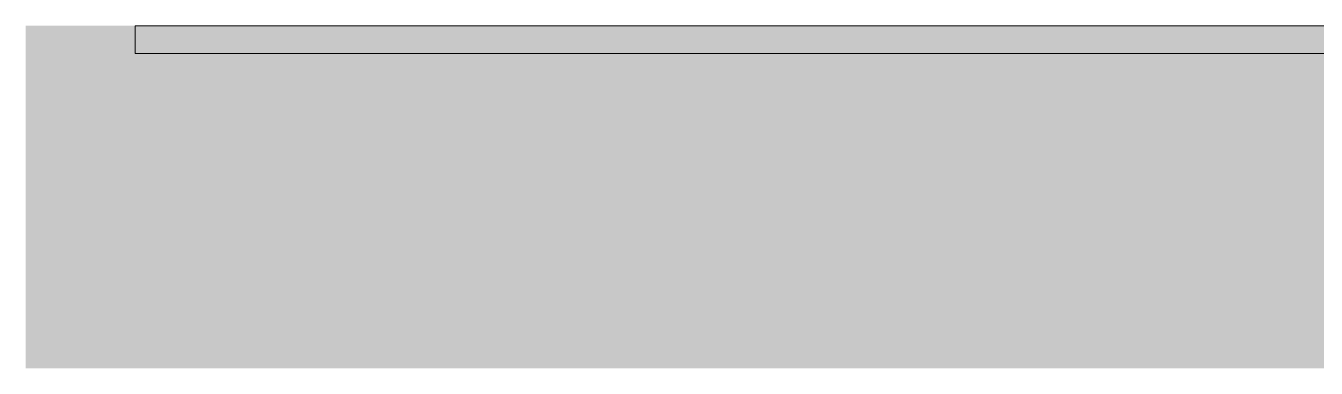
# Model space of a CAD drawing. Header units: millimetres. Extents: x 365175 to 2667127, y -330297 to -162108.
# Drawn here: x 1804994 to 1816669, y -322711 to -319611 of the extents above; entities that cross this region are included whole.
import ezdxf

# ---------------------------------------------------------------- set-up
doc = ezdxf.new("R2010")
doc.units = ezdxf.units.MM
doc.header["$MEASUREMENT"] = 0
doc.linetypes.add('Wipeout_Contour', pattern=[1000, 0, -1000])

# ---------------------------------------------------------------- blocks, each defined once
blk = doc.blocks.new('Élément de coupe_498_6', base_point=(1445436, -319511))
at = {"color": 254, "linetype": 'Wipeout_Contour', "lineweight": 0, "ltscale": 7587371.777575616}
blk.add_wipeout([(1805984, -319861), (1933356, -319861), (1933356, -319611), (1805984, -319611)], dxfattribs=at)
at = {"linetype": 'Continuous', "lineweight": 5, "true_color": 0x00e7c4}
h = blk.add_hatch(dxfattribs=at)
h.set_pattern_fill('Plâtre_0006', color=120, style=0, pattern_type=2)
h.set_pattern_definition([(0, (1445436.05, -319510.98), (0, 86.60254), [0, -50]), (0, (1445461.05, -319467.68), (0, 86.60254), [0, -50])])
h.paths.add_polyline_path([(1805984, -319861), (1933356, -319861), (1933356, -319611), (1805984, -319611)])
at = {"color": 7, "linetype": 'Continuous', "lineweight": 5}
for p, q in [((1805984, -319611), (1805984, -319861)), ((1933356, -319611), (1805984, -319611)), ((1933356, -319861), (1805984, -319861))]:
    blk.add_line(p, q, dxfattribs=at)

msp = doc.modelspace()

# ---------------------------------------------------------------- block references
at = {"lineweight": 0}
msp.add_blockref('Élément de coupe_498_6', (1445436.05, -319510.981), dxfattribs=at)

# ---------------------------------------------------------------- next in the draw order: hatches: boundary and pattern name
at = {"linetype": 'Continuous', "lineweight": 5}
for color, points in [(255, [(1804994.38, -319610.981), (1934827.773, -319610.981), (1934827.773, -322710.981), (1804994.38, -322710.981)]), (7, [(1804994.38, -319610.981), (1933356.391, -319610.981), (1933356.391, -319810.981), (1804994.38, -319810.981)])]:
    msp.add_hatch(color=color, dxfattribs=at).paths.add_polyline_path(points)

doc.saveas('drawing.dxf')
